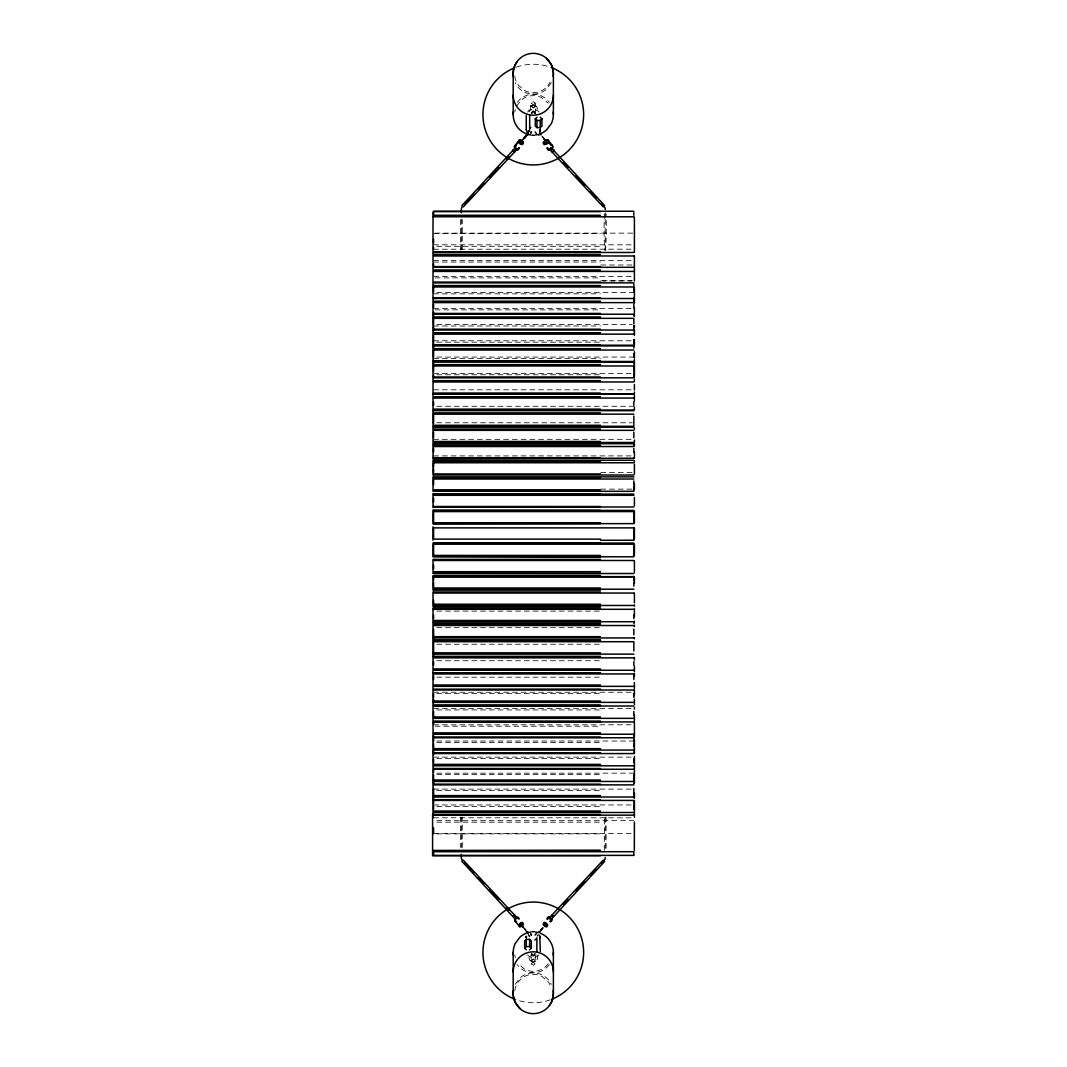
<?xml version="1.0" encoding="UTF-8"?>
<svg xmlns="http://www.w3.org/2000/svg" width="1067" height="1067" viewBox="0 0 1067 1067"><rect width="100%" height="100%" fill="white"/><g stroke="black" fill="none" stroke-linecap="round" stroke-linejoin="round"><path stroke-width="0.75" stroke-dasharray="5 3.75" d="M460.491 817.055L460.424 847.385M462.224 249.905L462.291 219.575M604.282 850.319L604.349 817.095M604.269 213.8C603.215 262.282 606.936 262.415 606.149 213.84M535.007 961.687L534.874 961.1A4.215 4.215 0 0 0 534.314 959.873L533.287 959.086L532.246 959.873A4.215 4.215 0 0 0 531.686 961.1L533.207 961.847L535.514 961.234M535.127 113.369L535.007 113.422C539.328 98.071 527.285 97.951 531.566 113.355L531.059 113.155A4.321 4.321 0 0 0 531.606 113.435L532.646 111.221L534.434 111.995A4.255 4.255 0 0 1 534.887 113.062L536.141 112.702A4.321 4.321 0 0 1 534.967 113.435L534.887 113.062A4.121 4.121 0 0 0 534.207 111.662L533.287 111.021L532.153 111.968A4.268 4.268 0 0 0 531.686 113.062L531.766 113.435M534.94 102.952C535.421 104.286 531.593 104.806 536.501 106.58M536.021 954.205A4.321 4.321 0 0 0 534.967 953.565L534.887 953.938A4.268 4.268 0 0 1 534.42 955.032L533.287 955.992L532.14 955.005A4.255 4.255 0 0 1 531.686 953.938L531.606 953.565A4.321 4.321 0 0 0 530.913 953.938L531.619 964.048L533.287 965.302L534.94 964.048L535.514 953.845M531.619 964.048L531.579 963.314M531.566 963.648L533.287 961.847L534.954 963.968M531.579 103.699L531.606 103.032M534.434 106.94L533.287 107.914L534.314 107.127A4.268 4.268 0 0 0 534.887 105.873L535.007 105.313M535.407 113.435L533.793 112.782A1.374 0.76 -0.2 0 0 532.913 112.769L531.726 113.342L531.686 111.955L533.62 110.928L534.954 113.075L533.793 111.168A1.374 1.36 3.5 0 0 532.78 111.155L532.14 111.982M534.874 105.9L535.127 105.566A4.321 4.321 0 0 1 536.568 112.262M534.434 955.018L533.473 955.952L532.353 955.338A4.121 4.121 0 0 1 531.699 953.965L531.766 953.565M531.726 953.658C530.993 959.38 537.955 951.857 533.793 955.832A1.374 1.36 3.5 0 1 532.78 955.845L531.606 953.978L532.78 954.218A1.374 0.76 -0.2 0 0 533.66 954.231L535.407 953.565M516.508 106.3L521.016 100.325A18.446 18.446 0 0 1 542.076 97.871L548.211 103.232M551.346 82.706L546.504 89.148A19.94 19.94 0 0 1 517.202 86.014L515.214 82.706M515.214 984.294L520.069 977.852A19.94 19.94 0 0 1 549.372 980.986L551.346 984.294M604.349 249.905L606.069 249.945M527.511 112.062C530.312 108.594 536.261 108.594 539.048 112.062M539.048 954.938C536.261 958.406 530.312 958.406 527.511 954.938M517.202 102.365L520.069 99.231A19.913 19.913 0 0 1 546.517 99.218L549.358 102.365M548.211 963.768L545.557 966.675A18.446 18.446 0 0 1 524.497 969.129L518.362 963.768M549.358 964.635L546.504 967.769A19.913 19.913 0 0 1 520.056 967.782L517.202 964.635M532.353 107.274L533.287 107.914L532.14 106.94A4.268 4.268 0 0 1 531.686 105.873L533.113 105.153M435.176 233.14L633.838 233.14M433.589 233.366L600.468 233.366M433.589 244.823L633.838 244.823M436.776 246.317L600.468 246.317M433.589 249.238L633.838 249.185M433.589 260.588L633.838 260.588M433.589 262.042L600.468 262.042M600.734 265.003L632.251 265.003M433.589 276.446L633.838 276.446M435.176 277.887L600.468 277.887M602.322 280.834L632.184 280.834M600.734 280.874L632.251 280.874M436.776 292.411L633.838 292.411M433.589 293.838L600.468 293.838M433.589 308.456L633.838 308.456M435.176 309.87L600.468 309.87M436.776 324.581L632.251 324.581M433.589 325.982L600.468 325.982M433.589 340.786L633.838 340.786M436.776 342.174L600.468 342.174M436.776 357.072L633.838 357.072M433.589 358.432L600.468 358.432M433.589 373.41L633.838 373.41M436.776 374.77L600.468 374.77M433.589 389.815L633.838 389.815M436.776 406.274L633.838 406.274M436.776 422.772L632.251 422.772M433.589 439.324L633.838 439.324M433.589 455.902L633.838 455.902M600.734 472.508L632.251 472.508M600.734 489.139L632.251 489.139M436.776 611.098L600.468 611.098M436.776 627.676L600.468 627.676M436.776 644.228L600.468 644.228M436.776 660.726L600.468 660.726M436.776 677.185L600.468 677.185M433.589 692.243L632.251 692.243M436.776 693.59L600.468 693.59M433.589 708.568L633.838 708.568M436.776 709.928L600.468 709.928M433.589 724.826L632.251 724.826M435.176 726.214L600.468 726.214M436.776 741.018L633.838 741.018M436.776 742.419L600.468 742.419M433.589 757.13L632.251 757.13M436.776 758.544L600.468 758.544M436.776 773.162L633.838 773.162M436.776 774.589L600.468 774.589M433.589 789.113L632.251 789.113M436.776 790.554L600.468 790.554M433.589 804.958L633.838 804.958M436.776 806.412L600.468 806.412M433.589 817.762L632.184 817.815M436.776 820.683L633.838 820.683M436.776 822.177L600.468 822.177M433.589 833.634L632.251 833.634M436.776 833.861L600.468 833.861M533.487 105.153L531.566 103.352M530.072 960.42L531.686 961.1A4.255 4.255 0 0 1 532.14 960.06L533.287 959.086L534.434 960.06M536.834 955.085A4.321 4.321 0 0 1 537.528 956.766L537.528 958.299A4.321 4.321 0 0 1 531.433 961.434L531.566 961.687M531.606 105.486L531.686 105.873A4.228 4.228 0 0 0 532.246 107.127M462.291 847.425L462.224 817.095M460.424 219.615L460.491 249.945M606.069 817.055L606.149 850.279M605.216 212.72L605.216 217.575M605.216 219.188L605.216 249.918M605.216 817.082L605.216 849.425M461.357 219.188L461.357 249.918M461.357 817.082L461.357 847.812M535.127 105.566A4.321 4.321 0 0 0 529.032 108.701L529.032 110.234A4.321 4.321 0 0 0 529.725 111.915M516.295 67.194A50.349 50.349 0 0 1 551.812 67.781M531.433 961.434A4.321 4.321 0 0 1 530.006 954.738M533.553 961.847A1.667 0.667 0.1 0 1 533.073 961.847M550.279 999.806A50.349 50.349 0 0 1 514.747 999.219M515.374 957.699A19.166 19.166 0 0 1 514.801 954.912M514.787 990.723A19.179 19.179 0 0 1 518.362 981.867L521.016 978.959A18.446 18.446 0 0 1 542.076 976.505L548.211 981.867A19.179 19.179 0 0 1 550.052 984.934M514.787 112.088A19.206 19.206 0 0 1 515.374 109.301M514.787 76.277A19.179 19.179 0 0 0 518.362 85.133L524.511 90.482A18.446 18.446 0 0 0 545.544 88.041L548.211 85.133A19.179 19.179 0 0 0 550.052 82.066"/><path stroke-width="1.5" d="M546.691 142.244L544.837 143.618L544.717 141.511M540.329 129.24L539.675 131.815M526.231 937.76L526.418 936.373M540.315 129.387L540.182 130.494L540.315 129.654M526.258 937.613L526.378 936.506L526.258 937.346M531.206 934.999L531.193 934.172M433.015 850.426L600.468 850.199M634.398 822.003L634.345 850.319M522.337 924.836C522.203 920.794 517.775 926.116 521.283 925.876M531.193 132.828L531.206 132.001M519.909 142.138L520.403 143.178M521.136 140.27A2.334 1.107 39.2 0 0 519.242 140.19L514.401 146.486A2.334 1.107 38.9 0 0 515.721 148.86A2.334 1.107 38.9 0 0 518.122 149.26L518.655 148.286A2.334 1.107 39.1 0 0 518.709 147.726M521.176 140.417A2.334 1.107 39.2 0 0 519.536 140.471L514.694 146.766A2.334 1.107 38.9 0 0 516.015 149.127A2.334 1.107 38.9 0 0 518.415 149.54L518.962 148.566A2.334 1.107 39.1 0 0 518.895 147.673M515.321 147.179L515.935 146.139M519.242 140.19L518.695 141.177A2.334 1.107 39.2 0 0 520.042 143.552A2.334 1.107 39.2 0 0 522.43 143.952L522.963 142.965A2.334 1.107 39.2 0 0 522.497 141.431M519.536 140.471L518.989 141.444A2.334 1.107 39.2 0 0 520.336 143.832A2.334 1.107 39.2 0 0 522.723 144.218L523.257 143.245A2.334 1.107 39.2 0 0 522.603 141.484M522.043 142.284L521.336 143.405L520.296 143.058M550.905 921.208L551.452 920.234A2.334 1.107 39 0 0 550.119 917.86A2.334 1.107 39 0 0 547.718 917.46L547.184 918.434A2.334 1.107 39 0 0 547.251 919.354M513.107 915.953L513.841 916.58M517.202 61.526L515.214 64.82A20.686 20.686 0 0 0 513.36 76.477M549.358 1005.474L551.346 1002.18A20.686 20.686 0 0 0 553.199 990.523M551.065 148.606L552.026 147.739M551.972 151.034L552.132 151.954M514.601 915.966L514.681 915.073L513.801 915.286M526.951 134.122L527.565 133.295M527.618 133.335L527.005 134.162A21.26 1.574 -53.3 0 0 527.578 133.308M526.925 132.148L527.632 131.214M529.352 130.267L528.112 131.908M529.645 130.547L528.405 132.175M531.499 131.921L530.646 133.055M535.074 935.079L536.354 933.398M537.328 935.906L538.155 934.825M523.857 138.203L524.471 137.403L523.91 138.23A21.26 1.574 -53.3 0 0 526.351 134.949M541.756 929.29L542.369 928.49M542.423 928.53L541.809 929.33A21.26 1.587 -53.3 0 1 543.01 927.716M551.972 147.806L551.106 148.566M527.618 134.655L527.298 134.935M527.591 135.216L528.112 134.442M538.395 932.505L538.982 931.784M530.086 128.107L530.779 127.32M549.065 918.14L603.268 860.109M535.834 939.027L534.9 940.067M461.918 205.611L515.708 147.366M550.852 919.634L604.656 861.389M464.852 203.824L473.855 194.141M478.349 189.299L483.965 183.257M489.58 177.202L498.569 167.519M506.438 159.05L508.692 156.622M563.496 904.323L567.991 899.481M575.86 891.012L584.849 881.329M590.478 875.273L596.093 869.218M601.708 863.176L603.962 860.749A5.748 5.175 31.6 0 0 605.216 857.521M463.305 206.891L517.495 148.86L516.161 148.82M540.262 117.237L541.929 118.837L541.929 126.013L540.262 127.613L536.941 127.613L535.287 126.013L535.287 118.837L536.941 117.237M535.287 118.837L536.941 120.438L540.262 120.438L541.929 118.837M529.619 949.763L531.286 948.163L531.286 940.987L529.619 939.387L526.298 939.387L524.644 940.987L524.644 948.163L526.298 949.763M524.644 948.163L526.298 946.562L529.619 946.562L531.286 948.163M550.012 148.78L548.691 148.887L549.545 148.82M516.548 918.22L517.495 918.14L463.305 860.109M550.092 918.22C552.893 920.207 547.918 917.193 549.905 918.113M516.161 918.18L517.042 918.167L516.321 918.1M549.172 918.06L550.852 919.14M549.905 148.887L549.065 148.86M549.945 148.846L549.158 148.913L603.268 206.891M433.309 815.188L633.838 815.161M634.051 540.222L600.468 540.262M553.293 151.674L554.36 150.007M534.607 135.282L531.953 135.282M531.953 931.718L534.607 931.718M546.811 140.737L547.811 142.258L546.237 143.418M552.132 915.046L551.972 915.966M433.589 211.239L633.838 211.239M433.589 211.626L600.468 211.626M433.589 215.294L600.468 215.294M633.838 216.801L433.309 216.774M433.589 251.839L600.468 251.839M433.589 252.479L633.838 252.479M433.589 254.506L600.468 254.506M433.589 255.973L633.838 255.973M433.589 266.59L600.468 266.59M433.589 267.31L633.838 267.31M433.589 269.978L600.468 269.978M433.589 271.418L633.838 271.418M433.589 282.115L600.468 282.115M433.589 282.862L633.838 282.862M433.589 285.543L600.468 285.543M433.589 286.97L633.838 286.97M433.589 297.733L600.468 297.733M433.589 298.507L633.838 298.507M433.589 301.201L600.468 301.201M433.589 302.615L633.838 302.615M433.589 313.431L600.468 313.431M433.589 314.231L633.838 314.231L633.838 315.592M433.589 316.939L600.468 316.939M433.589 318.339L633.838 318.339L633.838 323.781M433.589 329.21L600.468 329.21M433.589 330.036L633.838 330.036M433.589 332.771L600.468 332.771M433.589 334.144L633.838 334.144M433.589 345.068L600.468 345.068M433.589 345.215L633.838 345.215L633.838 346.362M433.589 345.921L633.838 345.921M433.589 348.656L600.468 348.656M433.589 350.029L633.838 350.029M433.589 360.993L600.468 360.993M433.589 361.486L633.838 361.486M433.589 364.621L600.468 364.621M433.589 365.981L633.838 365.981M433.589 376.984L600.468 376.984M433.589 377.825L633.838 377.825M433.589 380.652L600.468 380.652M433.589 381.986L633.838 381.986M433.589 393.043L600.468 393.043M433.589 393.976L633.838 393.976M433.589 394.23L633.838 394.23M433.589 396.737L600.468 396.737M433.589 398.058L633.838 398.058M433.589 409.141L600.468 409.141M433.589 410.101L633.838 410.101M433.589 410.675L633.838 410.675M433.589 412.876L600.468 412.876M433.589 414.169L633.838 414.169M433.589 425.293L600.468 425.293M433.589 426.28L633.838 426.28M433.589 427.173L633.838 427.173M433.589 429.054L600.468 429.054M433.589 430.334L633.838 430.334M433.589 441.471L600.468 441.471M433.589 442.485L633.838 442.485M433.589 445.272L600.468 445.272M433.589 446.526L633.838 446.526M433.589 457.703L600.468 457.703M433.589 460.264L633.838 460.264M433.589 461.531L600.468 461.531M433.589 462.758L633.838 462.758M433.589 473.948L600.468 473.948M433.589 475.015L633.838 475.015M433.589 476.856L633.838 476.856M433.589 477.803L600.468 477.803M433.589 479.016L633.838 479.016M433.589 490.22L600.468 490.22M433.589 490.353L600.468 490.353M433.589 491.3L633.838 491.3M433.589 494.101L600.468 494.101M433.589 495.301L633.838 495.301M433.589 506.505L600.468 506.505M433.589 510.413L600.468 510.413M433.589 522.803L600.468 522.803M433.589 523.617L600.468 523.617M600.468 539.115L433.589 539.115L433.589 527.885L633.838 527.885L633.838 539.115M433.589 543.063L600.468 543.063M433.589 555.414L600.468 555.414M600.468 556.894L433.589 556.587L633.838 556.801M433.589 559.388L600.468 559.388M433.589 560.495L633.838 560.495M433.589 571.699L600.468 571.699M433.589 573.526L600.468 573.526M433.589 575.7L600.468 575.7M433.589 576.647L633.838 576.647M433.589 576.78L633.838 576.78M433.589 587.984L600.468 587.984M433.589 589.197L633.838 589.197M433.589 590.144L600.468 590.144M433.589 591.985L600.468 591.985M433.589 593.052L633.838 593.052M433.589 604.242L600.468 604.242M433.589 605.469L633.838 605.469M433.589 606.736L600.468 606.736M433.589 608.27L600.468 608.27M433.589 609.297L633.838 609.297M433.589 620.474L600.468 620.474M433.589 623.301L600.468 623.301M433.589 624.515L600.468 624.515M433.589 625.529L633.838 625.529M433.589 636.666L600.468 636.666M433.589 637.946L633.838 637.946M433.589 639.827L600.468 639.827M433.589 640.72L600.468 640.72M433.589 652.831L600.468 652.831M433.589 654.124L633.838 654.124M433.589 656.325L600.468 656.325M433.589 656.899L600.468 656.899M433.589 657.859L633.838 657.859M433.589 668.942L600.468 668.942M433.589 670.263L633.838 670.263M433.589 672.77L600.468 672.77M433.589 673.024L600.468 673.024M433.589 673.957L633.838 673.957M433.589 685.014L600.468 685.014M433.589 686.348L633.838 686.348M433.589 689.175L600.468 689.095M433.589 690.016L633.838 690.016M433.589 701.019L600.468 701.019M433.589 702.366L633.838 702.366M433.589 705.114L600.468 705.114M433.589 705.514L600.468 705.514M433.589 706.007L633.838 706.007M433.589 716.971L600.468 716.971M433.589 718.344L633.838 718.344M433.589 721.079L600.468 721.079M600.468 721.785L433.589 721.785L433.589 724.2M433.589 721.932L633.838 721.932M433.589 732.856L600.468 732.856M433.589 734.229L633.838 734.229M433.589 736.964L600.468 736.964M433.589 748.661L600.468 748.661M433.589 750.061L633.838 750.061M433.589 752.769L600.468 752.769M433.589 753.569L633.838 753.569L633.838 752.088M433.589 764.385L600.468 764.385M433.589 765.799L633.838 765.799M433.589 768.493L600.468 768.493M433.589 769.267L633.838 769.267M433.589 780.03L600.468 780.03M433.589 781.457L633.838 781.457L633.838 783.792M433.589 784.138L600.468 784.138M433.589 784.885L633.838 784.885M433.589 795.582L600.468 795.582M433.589 797.022L633.838 797.022M433.589 799.69L600.468 799.69M433.589 800.41L633.838 800.41L633.838 803.944M433.589 811.027L600.468 811.027M433.589 812.494L633.838 812.494M433.589 814.521L600.468 814.521M433.589 855.374L633.838 855.374M433.589 855.761L600.468 855.761M549.358 918.087L549.545 918.18M513.841 151.607L514.534 151.194M516.348 148.913L516.548 148.78M521.283 141.124C519.882 139.657 518.789 142.951 520.589 143.325M520.669 143.285L521.736 143.618L522.337 142.164M513.841 150.42L512.814 150.767M513.707 150.247L512.693 150.154L513.107 151.047M513.801 151.714L514.827 151.794L514.401 150.914M544.904 925.636C549.438 926.209 543.116 920.701 544.717 925.489M552.239 916.246L553.52 916.646L553.226 915.659M550.038 918.514L550.519 919.194L550.065 918.54M563.496 162.677L567.991 167.519M575.86 175.988L584.849 185.671M590.478 191.727L596.093 197.782M601.708 203.824L603.962 206.251A5.748 5.175 -31.6 0 1 605.216 209.479M464.852 863.176L473.855 872.859M478.349 877.701L483.965 883.743M489.58 889.798L498.569 899.481M506.438 907.95L508.692 910.378M550.852 147.366L604.656 205.611M461.918 861.389L515.708 919.634M546.504 58.392L551.346 64.82A20.686 20.686 0 0 1 553.199 76.477M520.069 1008.608L515.214 1002.18A20.686 20.686 0 0 1 513.36 990.523M538.982 135.216L538.395 134.495M527.591 931.784L527.912 932.065M546.291 140.27A2.334 1.107 -39.2 0 1 548.198 140.19L553.039 146.486A2.334 1.107 -38.9 0 1 551.719 148.86A2.334 1.107 -38.9 0 1 549.305 149.273M545.877 140.23A2.334 1.107 -39.2 0 1 547.038 140.471L550.479 144.725M515.321 921.328L519.616 926.649M536.354 133.602L535.074 131.921M528.405 934.825L529.645 936.453M539.462 130.748L540.155 131.681M530.646 933.945L531.499 935.079M539.862 133.295L540.435 134.162M527.245 932.598L527.912 933.398A21.26 1.587 53.3 0 0 526.031 930.931M548.198 140.19L548.731 141.177A2.334 1.107 -39.2 0 1 547.398 143.552A2.334 1.107 -39.2 0 1 545.01 143.952M547.038 140.471L547.571 141.444A2.334 1.107 -39.2 0 1 546.237 143.832A2.334 1.107 -39.2 0 1 543.85 144.218L543.303 143.245A2.334 1.107 -39.2 0 1 543.97 141.484M539.675 935.185L540.329 951.391M526.418 130.627L526.258 129.654M526.258 129.387L526.231 115.609M634.412 217.335L634.412 252.412M634.412 255.787L634.412 261.095M634.412 261.495L634.412 276.62M634.412 277.34L634.412 281.074M634.412 287.196L634.412 297.56M634.412 297.786L634.412 303.201M634.412 307.87L634.412 313.271M634.412 314.458L634.412 316.486M634.412 325.422L634.412 327.462M634.412 329.57L634.412 335.465M634.412 339.479L634.412 345.361M634.412 351.71L634.412 358.139M634.412 359.592L634.412 361.313M634.412 362.513L634.412 377.331M634.412 379.105L634.412 381.226M634.412 384.387L634.412 389.922M634.412 391.989L634.412 393.403M634.412 395.27L634.412 400.819M634.412 407.02L634.412 409.528M634.412 428.214L634.412 429.161M634.412 440.031L634.412 441.911M634.412 444.272L634.412 445.846M634.412 452.061L634.412 455.956M634.412 456.583L634.412 458.156M634.412 460.837L634.412 462.104M634.412 464.172L634.412 473.908M634.412 483.578L634.412 489.179M634.412 497.409L634.412 505.811M634.412 511.24L634.412 522.803M634.412 527.885L634.412 539.115M634.412 544.197L634.412 555.76M634.412 561.189L634.412 572.392M634.412 577.821L634.412 583.422M634.412 593.092L634.412 602.828M634.412 604.896L634.412 606.163M634.412 608.844L634.412 610.417M634.412 611.044L634.412 616.633M634.412 621.154L634.412 622.728M634.412 625.089L634.412 626.502M634.412 637.839L634.412 638.786M634.412 657.472L634.412 659.98M634.412 666.181L634.412 671.73M634.412 673.597L634.412 676.411M634.412 682.613L634.412 688.602M634.412 690.122L634.412 695.631M634.412 698.978L634.412 704.487M634.412 707.408L634.412 709.128M634.412 715.29L634.412 720.772M634.412 722.066L634.412 737.004M634.412 739.538L634.412 753.555M634.412 756.423L634.412 769.214M634.412 769.44L634.412 783.245M634.412 793.048L634.412 798.396M634.412 800.597L634.412 817.215M633.838 212.586L633.838 215.294M633.838 283.982L633.838 285.543M633.838 288.77L633.838 292.345M633.838 297.56L633.838 299.013M633.838 299.747L633.838 301.201M633.838 304.415L633.838 308.016M633.838 325.582L633.838 329.21M633.838 329.636L633.838 330.89M633.838 339.613L633.838 343.254M633.838 346.935L633.838 348.082M633.838 353.684L633.838 357.338M633.838 363.58L633.838 362.02L433.589 361.886L433.589 363.58M633.838 367.808L633.838 371.489M633.838 373.317L633.838 376.984M633.838 401.752L633.838 405.447M633.838 416.023L633.838 425.293M633.838 432.188L633.838 437.763M633.838 445.272L633.838 443.699L433.589 443.699L433.589 445.019M633.838 448.393L633.838 452.115M633.838 458.21L433.589 458.73L433.589 457.423M633.838 480.884L633.838 484.618M633.838 486.485L633.838 490.673M633.838 494.101L433.589 493.994M633.838 506.985L433.589 507.092M633.838 510.413L433.589 510.359M633.838 522.803L633.838 511.586L433.589 511.586L433.589 522.443M633.838 523.617L433.589 523.777M633.838 543.063L433.589 543.116M633.838 555.414L633.838 544.197L433.589 544.197L433.589 555.774M633.838 573.526L433.589 573.419M633.838 576.327L633.838 580.515M633.838 582.382L633.838 586.116M633.838 614.885L633.838 618.607M633.838 623.301L633.838 621.728L433.589 621.728L433.589 623.035M633.838 629.237L633.838 634.812M633.838 650.977L633.838 641.707L433.589 641.707L433.589 655.338M633.838 661.553L633.838 665.248M633.838 675.798L633.838 679.492M633.838 693.683L633.838 697.351M633.838 711.489L633.838 715.143M633.838 735.483L633.838 737.364M633.838 741.418L633.838 737.79L433.589 737.79L433.589 741.418M633.838 743.219L633.838 746.847M633.838 758.984L633.838 762.585M633.838 774.655L633.838 780.03M633.838 788.446L633.838 795.582M633.838 805.718L633.838 809.266M633.838 855.08L633.838 851.706L433.589 851.706L433.589 855.08M553.386 114.609L553.386 73.783A20.1 20.1 0 0 0 533.287 53.35A20.1 20.1 0 0 0 513.187 73.783L513.187 114.609M553.386 952.391L553.386 993.217A20.1 20.1 0 0 1 533.287 1013.65A20.1 20.1 0 0 1 513.187 993.217L513.187 952.391M540.262 120.438L540.262 127.613M536.941 120.438L536.941 127.613M536.874 937.76L536.874 951.391M529.685 115.609L529.685 129.24M529.619 939.387L529.619 946.562M526.298 939.387L526.298 946.562M461.357 212.72L461.357 209.479A5.748 5.175 31.6 0 1 462.611 206.251M461.357 854.28L461.357 857.521A5.748 5.175 -31.6 0 0 462.611 860.749M433.589 212.586L433.589 214.614M433.589 239.101L433.589 242.916M433.589 247.344L433.589 249.398M433.589 263.802L433.589 265.563M433.589 285.236L433.589 292.345M433.589 297.56L433.589 299.013M433.589 304.415L433.589 308.016M433.589 312.044L433.589 324.581M433.589 326.662L433.589 328.689M433.589 329.636L433.589 330.89M433.589 335.331L433.589 338.973M433.589 339.613L433.589 343.254M433.589 344.054L433.589 346.362M433.589 346.935L433.589 348.082M433.589 349.763L433.589 357.338M433.589 360.166L433.589 361.313M433.589 364.234L433.589 371.489M433.589 375.291L433.589 377.371M433.589 401.752L433.589 405.447M433.589 413.516L433.589 423.439M433.589 432.188L433.589 437.763M433.589 448.393L433.589 452.115M433.589 463.185L433.589 466.919M433.589 468.786L433.589 472.508M433.589 479.803L433.589 484.618M433.589 498.316L433.589 502.05M433.589 564.95L433.589 568.684M433.589 576.327L433.589 580.515M433.589 582.382L433.589 587.197M433.589 600.081L433.589 603.815M433.589 608.523L433.589 609.844M433.589 614.885L433.589 618.607M433.589 629.237L433.589 634.812M433.589 635.105L433.589 639.2M433.589 661.553L433.589 665.248M433.589 675.798L433.589 679.492M433.589 693.683L433.589 697.351M433.589 699.098L433.589 702.766M433.589 711.489L433.589 717.237M433.589 735.483L433.589 737.364M433.589 743.219L433.589 747.847M433.589 749.661L433.589 754.956M433.589 758.984L433.589 762.585M433.589 770.054L433.589 772.388M433.589 774.655L433.589 783.792M433.589 788.446L433.589 793.795M433.589 794.115L433.589 803.944M433.589 805.718L433.589 809.266M433.589 827.899L433.589 833.634M433.015 211.96L433.015 393.99M433.015 394.216L433.015 410.115M433.015 410.662L433.015 426.28M433.015 427.16L433.015 442.498M433.015 443.699L433.015 458.73M433.015 460.264L433.015 475.015M433.015 476.856L433.015 491.3M433.015 493.474L433.015 507.612M433.015 510.106L433.015 523.937M433.015 526.738L433.015 540.235M433.015 543.063L433.015 556.894M433.015 559.388L433.015 573.526M433.015 575.7L433.015 590.144M433.015 591.985L433.015 606.736M433.015 608.27L433.015 623.301M433.015 624.515L433.015 639.84M433.015 640.72L433.015 656.338M433.015 656.885L433.015 672.784M433.015 673.024L433.015 817.815M433.015 852.186L433.015 854.214M432.588 814.441L432.588 855.854M553.386 95.083A20.1 20.1 0 0 1 533.287 115.183A20.1 20.1 0 0 1 513.187 95.083M551.812 67.781A50.349 50.349 0 0 1 573.392 145.032A50.349 50.349 0 0 1 493.181 145.032A50.349 50.349 0 0 1 514.747 67.781M513.187 971.917A20.1 20.1 0 0 1 533.287 951.817A20.1 20.1 0 0 1 553.386 971.917M514.747 999.219A50.349 50.349 0 0 1 493.181 921.968A50.349 50.349 0 0 1 573.392 921.968A50.349 50.349 0 0 1 551.812 999.219M515.228 145.792A2.334 1.107 39.1 0 1 515.935 145.472M524.284 138.603A21.26 1.574 -53.3 0 1 524.751 138.056M525.204 137.55A21.26 1.574 -53.3 0 1 525.631 137.069M526.645 135.229A21.26 1.574 -53.3 0 1 526.031 136.042M547.678 147.673A2.334 1.107 -39.1 0 0 547.611 148.566L548.145 149.54A2.334 1.107 -38.9 0 0 549.905 149.54A2.334 1.107 -38.9 0 0 551.799 147.699M514.934 145.512A2.334 1.107 39.1 0 1 516.055 145.272M521.976 140.684A21.26 1.587 -53.3 0 1 522.523 140.03M523.043 139.404A21.26 1.587 -53.3 0 1 523.55 138.817M524.044 138.243A21.26 1.587 -53.3 0 1 524.511 137.71M524.951 137.203A21.26 1.587 -53.3 0 1 525.391 136.723M551.106 145.352A2.334 1.107 -39.1 0 1 552.493 145.512M543.877 138.817A21.26 1.587 53.3 0 1 544.383 139.404M544.917 140.03A21.26 1.587 53.3 0 1 545.45 140.684M545.33 140.457A21.26 1.574 53.3 0 1 544.744 139.71M544.143 138.937A21.26 1.574 53.3 0 1 543.53 138.163M542.93 137.376A21.26 1.574 53.3 0 1 542.316 136.576M541.076 134.949A21.26 1.574 53.3 0 1 539.862 133.308M522.603 925.516A2.334 1.107 -39.2 0 0 523.257 923.755L522.723 922.782A2.334 1.107 -39.2 0 0 520.336 923.182A2.334 1.107 -39.2 0 0 518.989 925.556L519.536 926.529A2.334 1.107 -39.2 0 0 521.176 926.583M518.895 919.327A2.334 1.107 -39 0 0 518.962 918.434L518.415 917.46A2.334 1.107 -38.9 0 0 516.015 917.873A2.334 1.107 -38.9 0 0 514.694 920.234L515.228 921.208A2.334 1.107 -39 0 0 516.628 921.368M525.644 929.944A21.26 1.574 53.3 0 1 525.217 929.464M524.764 928.957A21.26 1.574 53.3 0 1 524.297 928.423M523.31 927.263A21.26 1.574 53.3 0 1 522.777 926.636M522.243 925.996A21.26 1.574 53.3 0 1 521.696 925.329M521.763 925.449A21.26 1.587 53.3 0 1 522.35 926.183M522.95 926.943A21.26 1.587 53.3 0 1 523.564 927.716M544.637 926.129A2.334 1.107 39.2 0 0 547.038 926.529L547.571 925.556A2.334 1.107 39.2 0 0 546.237 923.182A2.334 1.107 39.2 0 0 543.85 922.782L543.303 923.755A2.334 1.107 39.2 0 0 543.97 925.516M549.945 921.368A2.334 1.107 39 0 0 551.346 921.208L551.879 920.234A2.334 1.107 38.9 0 0 550.559 917.873A2.334 1.107 38.9 0 0 548.145 917.46L547.611 918.434A2.334 1.107 39 0 0 547.664 919.327M541.809 928.957A21.26 1.574 -53.3 0 1 541.356 929.464M540.929 929.944A21.26 1.574 -53.3 0 1 540.516 930.384M539.302 932.585A21.26 1.587 -53.3 0 1 541.156 930.104M551.332 147.766A2.334 1.107 -39 0 1 549.425 149.567A2.334 1.107 -39 0 1 547.718 149.54L547.184 148.566A2.334 1.107 -39 0 1 547.251 147.646M550.745 921.395A2.334 1.107 39 0 1 550.172 921.515M513.36 955.112A20.66 20.66 0 0 1 515.228 943.455L520.069 937.026A19.94 19.94 0 0 1 525.991 933.358M528.338 932.598A19.94 19.94 0 0 1 530.779 932.131M535.794 932.145A19.94 19.94 0 0 1 538.235 932.611M540.569 933.358A19.94 19.94 0 0 1 549.372 940.147L551.346 943.455A20.66 20.66 0 0 1 553.199 955.112M553.199 111.888A20.66 20.66 0 0 1 551.346 123.545L546.504 129.974A19.94 19.94 0 0 1 540.569 133.642M538.235 134.402A19.94 19.94 0 0 1 535.794 134.869M530.779 134.855A19.94 19.94 0 0 1 528.338 134.389M526.004 133.642A19.94 19.94 0 0 1 517.202 126.853L515.214 123.545A20.66 20.66 0 0 1 513.36 111.888M515.228 919.114L515.854 918.367L515.228 919.114M526.191 135.802L525.804 136.203A21.26 1.587 -53.3 0 1 526.178 135.869M515.854 148.633L515.228 147.886L515.854 148.633M540.262 936.933L540.315 937.613L540.262 936.933"/></g></svg>
